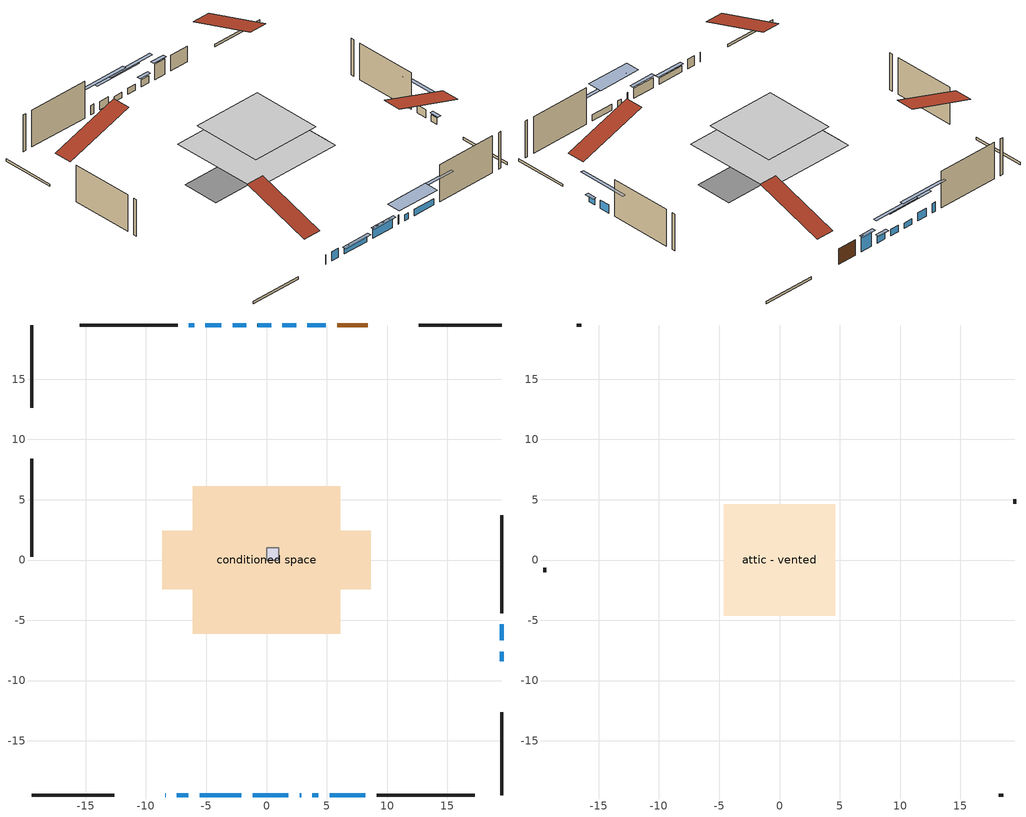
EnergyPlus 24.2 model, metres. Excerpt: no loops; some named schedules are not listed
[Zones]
conditioned space
 floor outside (Floor1 construction): -0.84,-0.84 -0.84,0.84 0.84,0.84 0.84,-0.84 z0
 floor outside (Floor2 construction): -1.76,-1.76 -1.76,1.76 1.76,1.76 1.76,-1.76 z0
 floor adiabatic (AdiabaticFloorConstruction): -6.13,-6.13 -6.13,6.13 6.13,6.13 6.13,-6.13 z2.44
 floor foundation (Slab1 construction): -8.63,-2.42 -8.63,2.42 8.63,2.42 8.63,-2.42 z0
 wall outside (RimJoist1 construction): 19.49,19.49 12.63,19.49 / -19.49,-19.49 -12.63,-19.49 / -19.49,19.49 -19.49,12.63 / 19.49,-19.49 19.49,-12.63 z0:0.3
 wall outside (AdiabaticWallConstruction 1): 8.41,19.49 5.85,19.49 z0:2.03
 wall outside (AdiabaticWallConstruction): -8.41,-19.49 -8.37,-19.49 / -7.44,-19.49 -6.47,-19.49 / 2.74,-19.49 2.87,-19.49 / -6,19.49 -6.45,19.49 z0:1.22; 4.92,19.49 3.4,19.49 z0:2.03; 2.47,19.49 1.32,19.49 z0:0.97; 19.49,-8.41 19.49,-7.59 / 0.4,19.49 -0.75,19.49 / 3.8,-19.49 4.31,-19.49 z0:0.82; -5.54,-19.49 -2.09,-19.49 / 5.24,-19.49 8.21,-19.49 z0:0.81; -1.16,-19.49 1.82,-19.49 z0:1.32; 19.49,-6.67 19.49,-5.33 z0:1.08; -1.67,19.49 -2.82,19.49 z0:0.69; -3.75,19.49 -5.07,19.49 z0:1.07
 wall outside (Wall1 construction): -7.38,19.49 -15.5,19.49 / 9.14,-19.49 17.26,-19.49 / -19.49,8.41 -19.49,0.29 / 19.49,-4.4 19.49,3.72 z0:4.88
 window (WindowConstruction 12): -8.41,-19.49 -8.37,-19.49 z0:1.22
 window (WindowConstruction 6): 4.92,19.49 3.4,19.49 z0:2.03
 window (WindowConstruction 7): 2.47,19.49 1.33,19.49 z0:0.97
 window (WindowConstruction 8): 19.49,-8.41 19.49,-7.6 z0:0.81
 window (WindowConstruction 9): -7.44,-19.49 -6.47,-19.49 z0:1.22
 window (WindowConstruction 10): -5.54,-19.49 -2.09,-19.49 z0:0.81
 window (WindowConstruction 11): -1.16,-19.49 1.81,-19.49 z0:1.32
 window (WindowConstruction 13): 2.74,-19.49 2.87,-19.49 z0:1.22
 window (WindowConstruction): 19.49,-6.67 19.49,-5.33 z0:1.08
 window (WindowConstruction 1): 0.4,19.49 -0.75,19.49 z0:0.81
 window (WindowConstruction 2): -1.67,19.49 -2.82,19.49 z0:0.69
 window (WindowConstruction 3): -3.75,19.49 -5.07,19.49 z0:1.07
 window (WindowConstruction 4): 3.8,-19.49 4.31,-19.49 z0:0.81
 window (WindowConstruction 5): 5.24,-19.49 8.21,-19.49 z0:0.81
 window (WindowConstruction 14): -6,19.49 -6.45,19.49 z0:1.22
 door (Door): 8.41,19.49 5.85,19.49 z0:2.03
 ceiling adiabatic (AdiabaticFloorConstruction): 6.13,-6.13 6.13,6.13 -6.13,6.13 -6.13,-6.13 z2.44
furnace airloop ret air zone
 floor adiabatic (AdiabaticConst): 0,0 0,1 1,1 1,0 z0
 wall adiabatic (AdiabaticConst): 0,1 0,0 1,0 1,1 0,1 z0:1
 ceiling adiabatic (AdiabaticConst): 1,0 1,1 0,1 0,0 z1
attic - vented
 floor to conditioned space (Floor3 construction Reversed): -4.61,-4.61 -4.61,4.61 4.61,4.61 4.61,-4.61 z4.88
 wall outside (Wall3 construction): -16.43,19.49 -16.8,19.49 / 18.19,-19.49 18.56,-19.49 / -19.49,-0.64 -19.49,-1.02 / 19.49,4.65 19.49,5.02 z0:4.88
 roof outside (Roof1 construction): 9.34,19.49,4.88 9.34,10.52,7.87 11.7,10.52,7.87 11.7,19.49,4.88; -9.34,-19.49,4.88 -9.34,-10.52,7.87 -11.7,-10.52,7.87 -11.7,-19.49,4.88; -19.49,9.34,4.88 -10.52,9.34,7.87 -10.52,11.7,7.87 -19.49,11.7,4.88; 19.49,-9.34,4.88 10.52,-9.34,7.87 10.52,-11.7,7.87 19.49,-11.7,4.88
shading: 3.2,19.49 5.12,19.49 5.12,19.9 3.2,19.9 z2.23; 1.12,19.49 2.67,19.49 2.67,19.9 1.12,19.9 z1.17; 19.49,-7.39 19.49,-8.61 19.9,-8.61 19.9,-7.39 z1.01; -1.89,-19.49 -5.74,-19.49 -5.74,-19.9 -1.89,-19.9 z1.01; 2.02,-19.49 -1.36,-19.49 -1.36,-19.9 2.02,-19.9 z1.52; 19.49,-2.69 19.49,-9.31 19.9,-9.31 19.9,-2.69 z3.72; -3.39,19.49 3.04,19.49 3.04,19.9 -3.39,19.9 z3.45; -5.46,19.49 0.96,19.49 0.96,19.9 -5.46,19.9 z3.33; -7.71,19.49 -1.11,19.49 -1.11,19.9 -7.71,19.9 z3.71; 6.95,-19.49 1.16,-19.49 1.16,-21.32 6.95,-21.32 z3.45; 10.85,-19.49 2.6,-19.49 2.6,-19.9 10.85,-19.9 z3.45
[Building]
Building 1: Terrain=Suburbs
[Site:Location]
Comox AP_BC: Latitude {deg}=49.72; Longitude {deg}=-124.9; Time Zone {hr}=-8; Elevation {m}=26; Keep Site Location Information=Yes
[Site:GroundTemperature:Shallow]
7.68431, 6.60511, 6.51868, 7.03082, 9.08677, 11.1331, 12.9072, 14.0311, 14.1265, 13.2125, 11.4836, 9.50004
[Site:WaterMainsTemperature]
Calculation Method=Schedule; Temperature Schedule=mains temperature schedule
[Material] Roughness=Rough; Thermal Absorptance=0.9
Name | Thickness {m} | Conductivity {W/m-K} | Density {kg/m3} | Specific Heat {J/kg-K} | Solar Absorptance | Visible Absorptance
asphalt or fiberglass shingles | 0.00635 | 0.162714 | 1121.4 | 1465.45 | 0.4 | 0.4
ceiling loosefill ins | 0.254 | 0.0480833 | 16.02 | 1046.75 | 0.7 | 0.7
ceiling stud and cavity | 0.1397 | 0.233343 | 65.682 | 1177.47 | 0.7 | 0.7
concrete 4.0 in. | 0.1016 | 1.803125 | 2242.8 | 837.4 | 0.7 | 0.7
door material | 0.04445 | 0.053851 | 512.64 | 1214.23 | 0.7 | 0.7
floor covering | 0.0127 | 9.015625 | 54.468 | 1339.84 | 0.6 | 0.6
floor covering 1 | 0.0127 | 0.0433444 | 54.468 | 1339.84 | 0.6 | 0.6
floor rigid ins; wall rigid ins | 0.512978 | 0.029427 | 32.04 | 1214.23 | 0.7 | 0.7
floor stud and cavity | 0.0889 | 0.448778 | 50.32683 | 1063.81 | 0.7 | 0.7
floor stud and cavity 1 | 0.1397 | 1.58053 | 92.3553 | 1139.71 | 0.7 | 0.7
floor stud and cavity 2 | 0.1397 | 1.75129 | 37.0049 | 1207.88 | 0.7 | 0.7
furniture material conditioned space 1 | 0.1524 | 0.115458 | 640.8 | 1214.23 | 0.6 | 0.6
gypsum board | 0.0127 | 0.160291 | 801 | 837.4 | 0.6 | 0.6
osb sheathing 0.5 in. | 0.0127 | 0.115458 | 512.64 | 1214.23 | 0.7 | 0.7
osb sheathing 0.75 in. | 0.01905 | 0.115458 | 512.64 | 1214.23 | 0.7 | 0.7
osb sheathing 2.0 in. | 0.0508 | 0.115458 | 512.64 | 1214.23 | 0.7 | 0.7
rim joist stud and cavity | 0.0508 | 0.0451784 | 125.044 | 1163.47 | 0.6 | 0.6
wall stud and cavity | 0.1397 | 0.124161 | 139.0536 | 1170.24 | 0.7 | 0.7
wall stud and cavity 1 | 0.0889 | 6.9971 | 50.32683 | 1063.81 | 0.6 | 0.6
wall stud and cavity 2 | 0.0889 | 0.380278 | 52.3479 | 1209.89 | 0.7 | 0.7
wall stud and cavity 3 | 0.0889 | 0.391764 | 83.0341 | 1211.67 | 0.7 | 0.7
wood siding | 0.0254 | 0.102417 | 544.68 | 1172.36 | 0.4 | 0.4
wood siding 1 | 0.00254 | 0.102417 | 544.68 | 1172.36 | 0.4 | 0.4
wood siding 2; wood siding 3; wood siding 4 | 0.0254 | 0.102417 | 544.68 | 1172.36 | 0.7 | 0.7
[Material:NoMass]
Adiabatic: Roughness=Rough; Thermal Resistance {m2-K/W}=176.1; Thermal Absorptance=0.9; Solar Absorptance=0.7; Visible Absorptance=0.7
[WindowMaterial:SimpleGlazingSystem]
Name | U-Factor {W/m2-K} | Solar Heat Gain Coefficient
WindowMaterial | 2.9219 | 0.66
WindowMaterial 1 | 3.00764 | 0.52
WindowMaterial 10 | 2.93212 | 0.66
WindowMaterial 11 | 2.887263 | 0.7
WindowMaterial 12 | 2.90032 | 0.15
WindowMaterial 13 | 3.10132 | 0.39
WindowMaterial 14 | 2.98152 | 0.6
WindowMaterial 2 | 2.95937 | 0.63
WindowMaterial 3 | 2.92303 | 0.66
WindowMaterial 4 | 3.00026 | 0.58
WindowMaterial 5 | 2.92076 | 0.67
WindowMaterial 6 | 2.98606 | 0.58
WindowMaterial 7 | 3.00026 | 0.54
WindowMaterial 8 | 2.98038 | 0.53
WindowMaterial 9 | 2.989467 | 0.55
[Construction]
AdiabaticConst: Adiabatic
AdiabaticFloorConstruction: floor stud and cavity 2, floor rigid ins, osb sheathing 0.75 in., floor covering 1
AdiabaticWallConstruction: wood siding 3, wall rigid ins, wall stud and cavity 2, gypsum board
AdiabaticWallConstruction 1: wood siding 4, wall rigid ins, wall stud and cavity 2, gypsum board
Door: door material
Floor1 construction: floor stud and cavity, floor covering
Floor2 construction: floor stud and cavity 1, osb sheathing 0.75 in., floor covering 1
Floor3 construction Reversed: gypsum board, ceiling stud and cavity, ceiling loosefill ins
furniture construction conditioned space 1: furniture material conditioned space 1
PartitionWallConstruction: gypsum board, wall stud and cavity 3, gypsum board
RimJoist1 construction: wood siding 2, osb sheathing 2.0 in., rim joist stud and cavity
Roof1 construction: asphalt or fiberglass shingles
Slab1 construction: concrete 4.0 in.
Wall1 construction: wood siding, osb sheathing 0.5 in., wall stud and cavity, gypsum board
Wall3 construction: wood siding 1, wall stud and cavity 1
WindowConstruction: WindowMaterial
WindowConstruction 1: WindowMaterial 1
WindowConstruction 10: WindowMaterial 10
WindowConstruction 11: WindowMaterial 11
WindowConstruction 12: WindowMaterial 12
WindowConstruction 13: WindowMaterial 13
WindowConstruction 14: WindowMaterial 14
WindowConstruction 2: WindowMaterial 2
WindowConstruction 3: WindowMaterial 3
WindowConstruction 4: WindowMaterial 4
WindowConstruction 5: WindowMaterial 5
WindowConstruction 6: WindowMaterial 6
WindowConstruction 7: WindowMaterial 7
WindowConstruction 8: WindowMaterial 8
WindowConstruction 9: WindowMaterial 9
[Zone] Multiplier=1
Name | Volume {m3} | Part of Total Floor Area
attic - vented | 41.237 | Yes
conditioned space | 412.3 | Yes
furnace airloop ret air zone | 1 | No
[Space]
Name | Zone | Volume {m3} | Space Type
attic - vented 1 | attic - vented | 41.237
conditioned space 1 | conditioned space | 412.3
furnace airloop ret air space | furnace airloop ret air zone |  | Plenum Space Type
[OtherEquipment] Design Level Calculation Method=EquipmentLevel
Name | Fuel Type | Zone or ZoneList or Space or SpaceList | Schedule | Design Level {W} | Fraction Latent | Fraction Radiant | Fraction Lost
furnace airloop_0 RetCondToDZ; furnace airloop_0 SupCondToDZ; furnace airloop_0 SupSensLkToDZ | None | attic - vented 1 | Always On Discrete | 0 | 0 | 0 | 0
furnace airloop_0 SupLatLkToDZ | None | attic - vented 1 | Always On Discrete | 0 | 1 | 0 | 0
clothes dryer 1 | Electricity | conditioned space 1 | clothes dryer schedule | 0 | 0.015 | 0.081 | 0.85
cooking range 1 | Electricity | conditioned space 1 | cooking range schedule | 0 | 0.08 | 0.432 | 0.2
furnace airloop_0 SupCondToLv; furnace airloop_0 SupSensLkToCond; mech vent house fan sensible load | None | conditioned space 1 | Always On Discrete | 0 | 0 | 0 | 0
furnace airloop_0 SupLatLkToCond; mech vent house fan latent load | None | conditioned space 1 | Always On Discrete | 0 | 1 | 0 | 0
general water use latent | None | conditioned space 1 | general water use schedule | 62.594 | 1 | 0 | 0
general water use sensible | None | conditioned space 1 | general water use schedule | -61.6891 | 0 | 0.6 | 0
water heater energy adjustment1 | Electricity | conditioned space 1 | Always On Discrete | 0.01 | 0 | 0 | 1
furnace airloop_0 RetCondToRP; furnace airloop_0 RetSensLkToRP | None | furnace airloop ret air space | Always On Discrete | 0 | 0 | 0 | 0
furnace airloop_0 RetLatLkToRP | None | furnace airloop ret air space | Always On Discrete | 0 | 1 | 0 | 0
[ZoneInfiltration:DesignFlowRate] Schedule=Always On Discrete; Design Flow Rate Calculation Method=Flow/Zone; Design Flow Rate {m3/s}=0
Name | Zone or ZoneList or Space or SpaceList
attic_vented 1 duct leakage imbalance infil flow | attic - vented 1
infil flow; natural vent flow; whole house fan flow | conditioned space 1
[ZoneInfiltration:EffectiveLeakageArea]
infil attic - vented 1: Zone or Space=attic - vented 1; Schedule=Always On Discrete; Effective Air Leakage Area {cm2}=3639; Stack Coefficient=0.000547162; Wind Coefficient=1.58044e-05
[ZoneMixing] Schedule=Always On Continuous; Design Flow Rate Calculation Method=Flow/Zone; Design Flow Rate {m3/s}=0
Name | Zone or Space | Source Zone or Space
furnace airloop_0 ZoneMixCondToDZ mix; whole house fan mix | attic - vented | conditioned space
furnace airloop_0 ZoneMixDZToCond mix | conditioned space | attic - vented
[SurfaceProperty:ExposedFoundationPerimeter]
Slab1: Exposed Perimeter Calculation Method=TotalExposedPerimeter; Total Exposed Perimeter {m}=44.197
[InternalMass] Zone or ZoneList=conditioned space; Space or SpaceList=conditioned space 1
Name | Construction | Surface Area {m2}
furniture mass conditioned space 1 | furniture construction conditioned space 1 | 99.6601
partition wall mass | PartitionWallConstruction | 249.15
[Lights]
interior lighting: Zone or ZoneList or Space or SpaceList=conditioned space 1; Schedule=interior lighting schedule; Design Level Calculation Method=LightingLevel; Lighting Level {W}=343.2; Return Air Fraction=0; Fraction Radiant=0.6; Fraction Visible=0.2; Fraction Replaceable=1
[People]
occupants: Zone or ZoneList or Space or SpaceList=conditioned space 1; Number of People Schedule=occupants schedule; Number of People Calculation Method=People; Number of People=3; Fraction Radiant=0.314171; Sensible Heat Fraction=0.56303; Activity Level Schedule=occupants activity schedule; Carbon Dioxide Generation Rate {m3/s-W}=0; Enable ASHRAE 55 Comfort Warnings=No; Mean Radiant Temperature Calculation Type=EnclosureAveraged
[ElectricEquipment] Zone or ZoneList or Space or SpaceList=conditioned space 1; Design Level Calculation Method=EquipmentLevel
Name | Schedule | Design Level {W} | Fraction Latent | Fraction Radiant | Fraction Lost
clothes dryer | clothes dryer schedule | 140.772 | 0.015 | 0.081 | 0.85
clothes washer | clothes washer schedule | 32.1985 | 0.03 | 0.162 | 0.7
cooking range | cooking range schedule | 215.147 | 0.08 | 0.432 | 0.2
dishwasher | dishwasher schedule | 66.8632 | 0.3 | 0.18 | 0.4
fridge | fridge schedule | 72.9452 | 0 | 0.6 | 0
mech vent bath fan 0 | mech vent bath fan 0 schedule | 50.2 | 0 | 0 | 1
mech vent bath fan 1 | mech vent bath fan 1 schedule | 50.2 | 0 | 0 | 1
mech vent house fan | mech vent house fan schedule | 0 | 0 | 0 | 1
mech vent house fan cfis | mech vent house fan cfis schedule | 0 | 0 | 0 | 0
misc plug loads | misc plug loads schedule | 494.7 | 0.045 | 0.513 | 0.1
whole house fan | Always On Discrete | 0 | 0 | 0 | 1
[SpaceList]
Plenum Space Type: furnace airloop ret air space
[AirLoopHVAC:ReturnPlenum]
Air Loop HVAC Return Plenum 1: Zone=furnace airloop ret air zone
[Foundation:Kiva]
Foundation Kiva 1: Initial Indoor Air Temperature {C}=18; Wall Height Above Grade {m}=0.1016; Wall Depth Below Slab {m}=0.2032
[Foundation:Kiva:Settings]
Soil Conductivity {W/m-K}=0.849921; Soil Density {kg/m3}=1842.3; Soil Specific Heat {J/kg-K}=418.7; Ground Solar Absorptivity=0.9; Ground Thermal Absorptivity=0.9; Ground Surface Roughness {m}=0.03; Far-Field Width {m}=40; Deep-Ground Boundary Condition=ZeroFlux; Deep-Ground Depth {m}=40; Minimum Cell Dimension {m}=0.2; Maximum Cell Growth Coefficient=3; Simulation Timestep=Timestep
[Exterior:Lights]
exterior lighting: Schedule=exterior lighting schedule; Design Level {W}=75.6
[EnergyManagementSystem:Sensor] Output:Variable or Output:Meter Index Key=attic - vented
Name | Output:Variable or Output:Meter
furnace_airloop_0_DZ_T_s | Zone Air Temperature
furnace_airloop_0_DZ_W_s | Zone Mean Air Humidity Ratio
[Schedule:Constant]
Name | Hourly Value
Always On Discrete; Always On Continuous; mech vent house fan schedule; mech vent house fan cfis schedule | 1
occupants activity schedule | 117.228
fridge schedule | 0
[Schedule:Week:Daily]
interior lighting schedule Week Rule - Jan1-Jan27: interior lighting schedule day, interior lighting schedule day, interior lighting schedule day, interior lighting schedule day, interior lighting schedule day, interior lighting schedule day, interior lighting schedule day, interior lighting schedule default day, interior lighting schedule default day, interior lighting schedule default day, interior lighting schedule default day, interior lighting schedule default day
interior lighting schedule Week Rule - Jan28-Feb3: interior lighting schedule day, interior lighting schedule day, interior lighting schedule day, interior lighting schedule day, interior lighting schedule day 1, interior lighting schedule day 1, interior lighting schedule day 1, interior lighting schedule default day, interior lighting schedule default day, interior lighting schedule default day, interior lighting schedule default day, interior lighting schedule default day
interior lighting schedule Week Rule - Feb4-Feb24: interior lighting schedule day 1, interior lighting schedule day 1, interior lighting schedule day 1, interior lighting schedule day 1, interior lighting schedule day 1, interior lighting schedule day 1, interior lighting schedule day 1, interior lighting schedule default day, interior lighting schedule default day, interior lighting schedule default day, interior lighting schedule default day, interior lighting schedule default day
interior lighting schedule Week Rule - Feb25-Mar3: interior lighting schedule day 1, interior lighting schedule day 1, interior lighting schedule day 1, interior lighting schedule day 1, interior lighting schedule day 2, interior lighting schedule day 2, interior lighting schedule day 2, interior lighting schedule default day, interior lighting schedule default day, interior lighting schedule default day, interior lighting schedule default day, interior lighting schedule default day
interior lighting schedule Week Rule - Mar4-Mar31: interior lighting schedule day 2, interior lighting schedule day 2, interior lighting schedule day 2, interior lighting schedule day 2, interior lighting schedule day 2, interior lighting schedule day 2, interior lighting schedule day 2, interior lighting schedule default day, interior lighting schedule default day, interior lighting schedule default day, interior lighting schedule default day, interior lighting schedule default day
interior lighting schedule Week Rule - Apr1-Apr28: interior lighting schedule day 3, interior lighting schedule day 3, interior lighting schedule day 3, interior lighting schedule day 3, interior lighting schedule day 3, interior lighting schedule day 3, interior lighting schedule day 3, interior lighting schedule default day, interior lighting schedule default day, interior lighting schedule default day, interior lighting schedule default day, interior lighting schedule default day
interior lighting schedule Week Rule - Apr29-May5: interior lighting schedule day 3, interior lighting schedule day 3, interior lighting schedule day 4, interior lighting schedule day 4, interior lighting schedule day 4, interior lighting schedule day 4, interior lighting schedule day 4, interior lighting schedule default day, interior lighting schedule default day, interior lighting schedule default day, interior lighting schedule default day, interior lighting schedule default day
interior lighting schedule Week Rule - May6-May26: interior lighting schedule day 4, interior lighting schedule day 4, interior lighting schedule day 4, interior lighting schedule day 4, interior lighting schedule day 4, interior lighting schedule day 4, interior lighting schedule day 4, interior lighting schedule default day, interior lighting schedule default day, interior lighting schedule default day, interior lighting schedule default day, interior lighting schedule default day
interior lighting schedule Week Rule - May27-Jun2: interior lighting schedule day 4, interior lighting schedule day 4, interior lighting schedule day 4, interior lighting schedule day 4, interior lighting schedule day 4, interior lighting schedule day 5, interior lighting schedule day 5, interior lighting schedule default day, interior lighting schedule default day, interior lighting schedule default day, interior lighting schedule default day, interior lighting schedule default day
interior lighting schedule Week Rule - Jun3-Jun30: interior lighting schedule day 5, interior lighting schedule day 5, interior lighting schedule day 5, interior lighting schedule day 5, interior lighting schedule day 5, interior lighting schedule day 5, interior lighting schedule day 5, interior lighting schedule default day, interior lighting schedule default day, interior lighting schedule default day, interior lighting schedule default day, interior lighting schedule default day
interior lighting schedule Week Rule - Jul1-Jul28: interior lighting schedule day 6, interior lighting schedule day 6, interior lighting schedule day 6, interior lighting schedule day 6, interior lighting schedule day 6, interior lighting schedule day 6, interior lighting schedule day 6, interior lighting schedule default day, interior lighting schedule default day, interior lighting schedule default day, interior lighting schedule default day, interior lighting schedule default day
interior lighting schedule Week Rule - Jul29-Aug4: interior lighting schedule day 6, interior lighting schedule day 6, interior lighting schedule day 6, interior lighting schedule day 7, interior lighting schedule day 7, interior lighting schedule day 7, interior lighting schedule day 7, interior lighting schedule default day, interior lighting schedule default day, interior lighting schedule default day, interior lighting schedule default day, interior lighting schedule default day
interior lighting schedule Week Rule - Aug5-Aug25: interior lighting schedule day 7, interior lighting schedule day 7, interior lighting schedule day 7, interior lighting schedule day 7, interior lighting schedule day 7, interior lighting schedule day 7, interior lighting schedule day 7, interior lighting schedule default day, interior lighting schedule default day, interior lighting schedule default day, interior lighting schedule default day, interior lighting schedule default day
interior lighting schedule Week Rule - Aug26-Sep1: interior lighting schedule day 7, interior lighting schedule day 7, interior lighting schedule day 7, interior lighting schedule day 7, interior lighting schedule day 7, interior lighting schedule day 7, interior lighting schedule day 8, interior lighting schedule default day, interior lighting schedule default day, interior lighting schedule default day, interior lighting schedule default day, interior lighting schedule default day
interior lighting schedule Week Rule - Sep2-Sep29: interior lighting schedule day 8, interior lighting schedule day 8, interior lighting schedule day 8, interior lighting schedule day 8, interior lighting schedule day 8, interior lighting schedule day 8, interior lighting schedule day 8, interior lighting schedule default day, interior lighting schedule default day, interior lighting schedule default day, interior lighting schedule default day, interior lighting schedule default day
interior lighting schedule Week Rule - Sep30-Oct6: interior lighting schedule day 8, interior lighting schedule day 9, interior lighting schedule day 9, interior lighting schedule day 9, interior lighting schedule day 9, interior lighting schedule day 9, interior lighting schedule day 9, interior lighting schedule default day, interior lighting schedule default day, interior lighting schedule default day, interior lighting schedule default day, interior lighting schedule default day
interior lighting schedule Week Rule - Oct7-Oct27: interior lighting schedule day 9, interior lighting schedule day 9, interior lighting schedule day 9, interior lighting schedule day 9, interior lighting schedule day 9, interior lighting schedule day 9, interior lighting schedule day 9, interior lighting schedule default day, interior lighting schedule default day, interior lighting schedule default day, interior lighting schedule default day, interior lighting schedule default day
interior lighting schedule Week Rule - Oct28-Nov3: interior lighting schedule day 9, interior lighting schedule day 9, interior lighting schedule day 9, interior lighting schedule day 9, interior lighting schedule day 10, interior lighting schedule day 10, interior lighting schedule day 10, interior lighting schedule default day, interior lighting schedule default day, interior lighting schedule default day, interior lighting schedule default day, interior lighting schedule default day
interior lighting schedule Week Rule - Nov4-Nov24: interior lighting schedule day 10, interior lighting schedule day 10, interior lighting schedule day 10, interior lighting schedule day 10, interior lighting schedule day 10, interior lighting schedule day 10, interior lighting schedule day 10, interior lighting schedule default day, interior lighting schedule default day, interior lighting schedule default day, interior lighting schedule default day, interior lighting schedule default day
interior lighting schedule Week Rule - Nov25-Dec1: interior lighting schedule day 10, interior lighting schedule day 10, interior lighting schedule day 10, interior lighting schedule day 10, interior lighting schedule day 10, interior lighting schedule day 10, interior lighting schedule day 11, interior lighting schedule default day, interior lighting schedule default day, interior lighting schedule default day, interior lighting schedule default day, interior lighting schedule default day
interior lighting schedule Week Rule - Dec2-Dec31: interior lighting schedule day 11, interior lighting schedule day 11, interior lighting schedule day 11, interior lighting schedule day 11, interior lighting schedule day 11, interior lighting schedule day 11, interior lighting schedule day 11, interior lighting schedule default day, interior lighting schedule default day, interior lighting schedule default day, interior lighting schedule default day, interior lighting schedule default day
occupants schedule Week Rule - Jan1-Dec31: occupants schedule day, occupants schedule day, occupants schedule day, occupants schedule day, occupants schedule day, occupants schedule day, occupants schedule day, occupants schedule default day, occupants schedule default day, occupants schedule default day, occupants schedule default day, occupants schedule default day
clothes dryer schedule Week Rule - Jan1-Dec31: clothes dryer schedule day, clothes dryer schedule day, clothes dryer schedule day, clothes dryer schedule day, clothes dryer schedule day, clothes dryer schedule day, clothes dryer schedule day, clothes dryer schedule default day, clothes dryer schedule default day, clothes dryer schedule default day, clothes dryer schedule default day, clothes dryer schedule default day
clothes washer schedule Week Rule - Jan1-Dec31: clothes washer schedule day, clothes washer schedule day, clothes washer schedule day, clothes washer schedule day, clothes washer schedule day, clothes washer schedule day, clothes washer schedule day, clothes washer schedule default day, clothes washer schedule default day, clothes washer schedule default day, clothes washer schedule default day, clothes washer schedule default day
cooking range schedule Week Rule - Jan1-Dec31: cooking range schedule day, cooking range schedule day, cooking range schedule day, cooking range schedule day, cooking range schedule day, cooking range schedule day, cooking range schedule day, cooking range schedule default day, cooking range schedule default day, cooking range schedule default day, cooking range schedule default day, cooking range schedule default day
dishwasher schedule Week Rule - Jan1-Dec31: dishwasher schedule day, dishwasher schedule day, dishwasher schedule day, dishwasher schedule day, dishwasher schedule day, dishwasher schedule day, dishwasher schedule day, dishwasher schedule default day, dishwasher schedule default day, dishwasher schedule default day, dishwasher schedule default day, dishwasher schedule default day
mech vent bath fan 0 schedule Week Rule - Jan1-Dec31: mech vent bath fan 0 schedule day, mech vent bath fan 0 schedule day, mech vent bath fan 0 schedule day, mech vent bath fan 0 schedule day, mech vent bath fan 0 schedule day, mech vent bath fan 0 schedule day, mech vent bath fan 0 schedule day, mech vent bath fan 0 schedule default day, mech vent bath fan 0 schedule default day, mech vent bath fan 0 schedule default day, mech vent bath fan 0 schedule default day, mech vent bath fan 0 schedule default day
mech vent bath fan 1 schedule Week Rule - Jan1-Dec31: mech vent bath fan 1 schedule day, mech vent bath fan 1 schedule day, mech vent bath fan 1 schedule day, mech vent bath fan 1 schedule day, mech vent bath fan 1 schedule day, mech vent bath fan 1 schedule day, mech vent bath fan 1 schedule day, mech vent bath fan 1 schedule default day, mech vent bath fan 1 schedule default day, mech vent bath fan 1 schedule default day, mech vent bath fan 1 schedule default day, mech vent bath fan 1 schedule default day
misc plug loads schedule Week Rule - Jan1-Dec31: misc plug loads schedule day, misc plug loads schedule day, misc plug loads schedule day, misc plug loads schedule day, misc plug loads schedule day, misc plug loads schedule day, misc plug loads schedule day, misc plug loads schedule default day, misc plug loads schedule default day, misc plug loads schedule default day, misc plug loads schedule default day, misc plug loads schedule default day
general water use schedule Week Rule - Jan1-Dec31: general water use schedule day, general water use schedule day, general water use schedule day, general water use schedule day, general water use schedule day, general water use schedule day, general water use schedule day, general water use schedule default day, general water use schedule default day, general water use schedule default day, general water use schedule default day, general water use schedule default day
exterior lighting schedule Week Rule - Jan1-Jan27: exterior lighting schedule day, exterior lighting schedule day, exterior lighting schedule day, exterior lighting schedule day, exterior lighting schedule day, exterior lighting schedule day, exterior lighting schedule day, exterior lighting schedule default day, exterior lighting schedule default day, exterior lighting schedule default day, exterior lighting schedule default day, exterior lighting schedule default day
exterior lighting schedule Week Rule - Jan28-Feb3: exterior lighting schedule day, exterior lighting schedule day, exterior lighting schedule day, exterior lighting schedule day, exterior lighting schedule day 1, exterior lighting schedule day 1, exterior lighting schedule day 1, exterior lighting schedule default day, exterior lighting schedule default day, exterior lighting schedule default day, exterior lighting schedule default day, exterior lighting schedule default day
exterior lighting schedule Week Rule - Feb4-Feb24: exterior lighting schedule day 1, exterior lighting schedule day 1, exterior lighting schedule day 1, exterior lighting schedule day 1, exterior lighting schedule day 1, exterior lighting schedule day 1, exterior lighting schedule day 1, exterior lighting schedule default day, exterior lighting schedule default day, exterior lighting schedule default day, exterior lighting schedule default day, exterior lighting schedule default day
exterior lighting schedule Week Rule - Feb25-Mar3: exterior lighting schedule day 1, exterior lighting schedule day 1, exterior lighting schedule day 1, exterior lighting schedule day 1, exterior lighting schedule day 2, exterior lighting schedule day 2, exterior lighting schedule day 2, exterior lighting schedule default day, exterior lighting schedule default day, exterior lighting schedule default day, exterior lighting schedule default day, exterior lighting schedule default day
exterior lighting schedule Week Rule - Mar4-Mar31: exterior lighting schedule day 2, exterior lighting schedule day 2, exterior lighting schedule day 2, exterior lighting schedule day 2, exterior lighting schedule day 2, exterior lighting schedule day 2, exterior lighting schedule day 2, exterior lighting schedule default day, exterior lighting schedule default day, exterior lighting schedule default day, exterior lighting schedule default day, exterior lighting schedule default day
exterior lighting schedule Week Rule - Apr1-Apr28: exterior lighting schedule day 3, exterior lighting schedule day 3, exterior lighting schedule day 3, exterior lighting schedule day 3, exterior lighting schedule day 3, exterior lighting schedule day 3, exterior lighting schedule day 3, exterior lighting schedule default day, exterior lighting schedule default day, exterior lighting schedule default day, exterior lighting schedule default day, exterior lighting schedule default day
exterior lighting schedule Week Rule - Apr29-May5: exterior lighting schedule day 3, exterior lighting schedule day 3, exterior lighting schedule day 4, exterior lighting schedule day 4, exterior lighting schedule day 4, exterior lighting schedule day 4, exterior lighting schedule day 4, exterior lighting schedule default day, exterior lighting schedule default day, exterior lighting schedule default day, exterior lighting schedule default day, exterior lighting schedule default day
exterior lighting schedule Week Rule - May6-May26: exterior lighting schedule day 4, exterior lighting schedule day 4, exterior lighting schedule day 4, exterior lighting schedule day 4, exterior lighting schedule day 4, exterior lighting schedule day 4, exterior lighting schedule day 4, exterior lighting schedule default day, exterior lighting schedule default day, exterior lighting schedule default day, exterior lighting schedule default day, exterior lighting schedule default day
exterior lighting schedule Week Rule - May27-Jun2: exterior lighting schedule day 4, exterior lighting schedule day 4, exterior lighting schedule day 4, exterior lighting schedule day 4, exterior lighting schedule day 4, exterior lighting schedule day 5, exterior lighting schedule day 5, exterior lighting schedule default day, exterior lighting schedule default day, exterior lighting schedule default day, exterior lighting schedule default day, exterior lighting schedule default day
exterior lighting schedule Week Rule - Jun3-Jun30: exterior lighting schedule day 5, exterior lighting schedule day 5, exterior lighting schedule day 5, exterior lighting schedule day 5, exterior lighting schedule day 5, exterior lighting schedule day 5, exterior lighting schedule day 5, exterior lighting schedule default day, exterior lighting schedule default day, exterior lighting schedule default day, exterior lighting schedule default day, exterior lighting schedule default day
[Schedule:Year]
interior lighting schedule: interior lighting schedule Week Rule - Jan1-Jan27, 1, 1, 1, 27, interior lighting schedule Week Rule - Jan28-Feb3, 1, 28, 2, 3, interior lighting schedule Week Rule - Feb4-Feb24, 2, 4, 2, 24, interior lighting schedule Week Rule - Feb25-Mar3, 2, 25, 3, 3, interior lighting schedule Week Rule - Mar4-Mar31, 3, 4, 3, 31, interior lighting schedule Week Rule - Apr1-Apr28, 4, 1, 4, 28, interior lighting schedule Week Rule - Apr29-May5, 4, 29, 5, 5, interior lighting schedule Week Rule - May6-May26, 5, 6, 5, 26, interior lighting schedule Week Rule - May27-Jun2, 5, 27, 6, 2, interior lighting schedule Week Rule - Jun3-Jun30, 6, 3, 6, 30, interior lighting schedule Week Rule - Jul1-Jul28, 7, 1, 7, 28, interior lighting schedule Week Rule - Jul29-Aug4, 7, 29, 8, 4, interior lighting schedule Week Rule - Aug5-Aug25, 8, 5, 8, 25, interior lighting schedule Week Rule - Aug26-Sep1, 8, 26, 9, 1, interior lighting schedule Week Rule - Sep2-Sep29, 9, 2, 9, 29, interior lighting schedule Week Rule - Sep30-Oct6, 9, 30, 10, 6, interior lighting schedule Week Rule - Oct7-Oct27, 10, 7, 10, 27, interior lighting schedule Week Rule - Oct28-Nov3, 10, 28, 11, 3, interior lighting schedule Week Rule - Nov4-Nov24, 11, 4, 11, 24, interior lighting schedule Week Rule - Nov25-Dec1, 11, 25, 12, 1, interior lighting schedule Week Rule - Dec2-Dec31, 12, 2, 12, 31
occupants schedule: occupants schedule Week Rule - Jan1-Dec31, 1, 1, 12, 31
clothes dryer schedule: clothes dryer schedule Week Rule - Jan1-Dec31, 1, 1, 12, 31
clothes washer schedule: clothes washer schedule Week Rule - Jan1-Dec31, 1, 1, 12, 31
cooking range schedule: cooking range schedule Week Rule - Jan1-Dec31, 1, 1, 12, 31
dishwasher schedule: dishwasher schedule Week Rule - Jan1-Dec31, 1, 1, 12, 31
mech vent bath fan 0 schedule: mech vent bath fan 0 schedule Week Rule - Jan1-Dec31, 1, 1, 12, 31
mech vent bath fan 1 schedule: mech vent bath fan 1 schedule Week Rule - Jan1-Dec31, 1, 1, 12, 31
misc plug loads schedule: misc plug loads schedule Week Rule - Jan1-Dec31, 1, 1, 12, 31
general water use schedule: general water use schedule Week Rule - Jan1-Dec31, 1, 1, 12, 31
exterior lighting schedule: exterior lighting schedule Week Rule - Jan1-Jan27, 1, 1, 1, 27, exterior lighting schedule Week Rule - Jan28-Feb3, 1, 28, 2, 3, exterior lighting schedule Week Rule - Feb4-Feb24, 2, 4, 2, 24, exterior lighting schedule Week Rule - Feb25-Mar3, 2, 25, 3, 3, exterior lighting schedule Week Rule - Mar4-Mar31, 3, 4, 3, 31, exterior lighting schedule Week Rule - Apr1-Apr28, 4, 1, 4, 28, exterior lighting schedule Week Rule - Apr29-May5, 4, 29, 5, 5, exterior lighting schedule Week Rule - May6-May26, 5, 6, 5, 26, exterior lighting schedule Week Rule - May27-Jun2, 5, 27, 6, 2, exterior lighting schedule Week Rule - Jun3-Jun30, 6, 3, 6, 30, exterior lighting schedule Week Rule - Jul1-Jul28, 7, 1, 7, 28, exterior lighting schedule Week Rule - Jul29-Aug4, 7, 29, 8, 4, exterior lighting schedule Week Rule - Aug5-Aug25, 8, 5, 8, 25, exterior lighting schedule Week Rule - Aug26-Sep1, 8, 26, 9, 1, exterior lighting schedule Week Rule - Sep2-Sep29, 9, 2, 9, 29, exterior lighting schedule Week Rule - Sep30-Oct6, 9, 30, 10, 6, exterior lighting schedule Week Rule - Oct7-Oct27, 10, 7, 10, 27, exterior lighting schedule Week Rule - Oct28-Nov3, 10, 28, 11, 3, exterior lighting schedule Week Rule - Nov4-Nov24, 11, 4, 11, 24, exterior lighting schedule Week Rule - Nov25-Dec1, 11, 25, 12, 1, exterior lighting schedule Week Rule - Dec2-Dec31, 12, 2, 12, 31
[Schedule:Compact]
mains temperature schedule: Through: 01/01, For: AllDays, Until: 24:00, 11.0622, Through: 01/02, For: AllDays, Until: 24:00, 11.025, Through: 01/03, For: AllDays, Until: 24:00, 10.9883, Through: 01/04, For: AllDays, Until: 24:00, 10.9522, Through: 01/05, For: AllDays, Until: 24:00, 10.9172, Through: 01/06, For: AllDays, Until: 24:00, 10.8828, Through: 01/07, For: AllDays, Until: 24:00, 10.8494, Through: 01/08, For: AllDays, Until: 24:00, 10.8167, Through: 01/09, For: AllDays, Until: 24:00, 10.7844, Through: 01/10, For: AllDays, Until: 24:00, 10.7533, Through: 01/11, For: AllDays, Until: 24:00, 10.7228, Through: 01/12, For: AllDays, Until: 24:00, 10.6933, Through: 01/13, For: AllDays, Until: 24:00, 10.6644, Through: 01/14, For: AllDays, Until: 24:00, 10.6367, Through: 01/15, For: AllDays, Until: 24:00, 10.6094, Through: 01/16, For: AllDays, Until: 24:00, 10.5833, Through: 01/17, For: AllDays, Until: 24:00, 10.5578, Through: 01/18, For: AllDays, Until: 24:00, 10.5333, Through: 01/19, For: AllDays, Until: 24:00, 10.51, Through: 01/20, For: AllDays, Until: 24:00, 10.4872, Through: 01/21, For: AllDays, Until: 24:00, 10.465, Through: 01/22, For: AllDays, Until: 24:00, 10.4439, Through: 01/23, For: AllDays, Until: 24:00, 10.4239, Through: 01/24, For: AllDays, Until: 24:00, 10.405, Through: 01/25, For: AllDays, Until: 24:00, 10.3867, Through: 01/26, For: AllDays, Until: 24:00, 10.3694, Through: 01/27, For: AllDays, Until: 24:00, 10.3528, Through: 01/28, For: AllDays, Until: 24:00, 10.3372, Through: 01/29, For: AllDays, Until: 24:00, 10.3228, Through: 01/30, For: AllDays, Until: 24:00, 10.3094, Through: 01/31, For: AllDays, Until: 24:00, 10.2967, Through: 02/01, For: AllDays, Until: 24:00, 10.285, Through: 02/02, For: AllDays, Until: 24:00, 10.2739, Through: 02/03, For: AllDays, Until: 24:00, 10.2644, Through: 02/04, For: AllDays, Until: 24:00, 10.2556, Through: 02/05, For: AllDays, Until: 24:00, 10.2472, Through: 02/06, For: AllDays, Until: 24:00, 10.2406, Through: 02/07, For: AllDays, Until: 24:00, 10.2344, Through: 02/08, For: AllDays, Until: 24:00, 10.2294, Through: 02/09, For: AllDays, Until: 24:00, 10.225, Through: 02/10, For: AllDays, Until: 24:00, 10.2222, Through: 02/11, For: AllDays, Until: 24:00, 10.22, Through: 02/12, For: AllDays, Until: 24:00, 10.2189, Through: 02/13, For: AllDays, Until: 24:00, 10.2183, Through: 02/14, For: AllDays, Until: 24:00, 10.2194, Through: 02/15, For: AllDays, Until: 24:00, 10.2211, Through: 02/16, For: AllDays, Until: 24:00, 10.2239, Through: 02/17, For: AllDays, Until: 24:00, 10.2272, Through: 02/18, For: AllDays, Until: 24:00, 10.2322, Through: 02/19, For: AllDays, Until: 24:00, 10.2378, Through: 02/20, For: AllDays, Until: 24:00, 10.2439, Through: 02/21, For: AllDays, Until: 24:00, 10.2517, Through: 02/22, For: AllDays, Until: 24:00, 10.26, Through: 02/23, For: AllDays, Until: 24:00, 10.2694, Through: 02/24, For: AllDays, Until: 24:00, 10.28, Through: 02/25, For: AllDays, Until: 24:00, 10.2911, Through: 02/26, For: AllDays, Until: 24:00, 10.3033, Through: 02/27, For: AllDays, Until: 24:00, 10.3167, Through: 02/28, For: AllDays, Until: 24:00, 10.3306, Through: 03/01, For: AllDays, Until: 24:00, 10.3456, Through: 03/02, For: AllDays, Until: 24:00, 10.3617, Through: 03/03, For: AllDays, Until: 24:00, 10.3783, Through: 03/04, For: AllDays, Until: 24:00, 10.3961, Through: 03/05, For: AllDays, Until: 24:00, 10.415, Through: 03/06, For: AllDays, Until: 24:00, 10.435, Through: 03/07, For: AllDays, Until: 24:00, 10.4556, Through: 03/08, For: AllDays, Until: 24:00, 10.4767, Through: 03/09, For: AllDays, Until: 24:00, 10.4989, Through: 03/10, For: AllDays, Until: 24:00, 10.5222, Through: 03/11, For: AllDays, Until: 24:00, 10.5467, Through: 03/12, For: AllDays, Until: 24:00, 10.5717, Through: 03/13, For: AllDays, Until: 24:00, 10.5972, Through: 03/14, For: AllDays, Until: 24:00, 10.6239, Through: 03/15, For: AllDays, Until: 24:00, 10.6517, Through: 03/16, For: AllDays, Until: 24:00, 10.68, Through: 03/17, For: AllDays, Until: 24:00, 10.7089, Through: 03/18, For: AllDays, Until: 24:00, 10.7389, Through: 03/19, For: AllDays, Until: 24:00, 10.77, Through: 03/20, For: AllDays, Until: 24:00, 10.8017, Through: 03/21, For: AllDays, Until: 24:00, 10.8339, Through: 03/22, For: AllDays, Until: 24:00, 10.8672, Through: 03/23, For: AllDays, Until: 24:00, 10.9011, Through: 03/24, For: AllDays, Until: 24:00, 10.9361, Through: 03/25, For: AllDays, Until: 24:00, 10.9717, Through: 03/26, For: AllDays, Until: 24:00, 11.0078, Through: 03/27, For: AllDays, Until: 24:00, 11.045, Through: 03/28, For: AllDays, Until: 24:00, 11.0822, Through: 03/29, For: AllDays, Until: 24:00, 11.1211, Through: 03/30, For: AllDays, Until: 24:00, 11.16, Through: 03/31, For: AllDays, Until: 24:00, 11.2, Through: 04/01, For: AllDays, Until: 24:00, 11.2406, Through: 04/02, For: AllDays, Until: 24:00, 11.2817, Through: 04/03, For: AllDays, Until: 24:00, 11.3233, Through: 04/04, For: AllDays, Until: 24:00, 11.3656, Through: 04/05, For: AllDays, Until: 24:00, 11.4089, Through: 04/06, For: AllDays, Until: 24:00, 11.4522, Through: 04/07, For: AllDays, Until: 24:00, 11.4967, Through: 04/08, For: AllDays, Until: 24:00, 11.5417, Through: 04/09, For: AllDays, Until: 24:00, 11.5872, Through: 04/10, For: AllDays, Until: 24:00, 11.6333, Through: 04/11, For: AllDays, Until: 24:00, 11.6794, Through: 04/12, For: AllDays, Until: 24:00, 11.7267, Through: 04/13, For: AllDays, Until: 24:00, 11.7744, Through: 04/14, For: AllDays, Until: 24:00, 11.8222, Through: 04/15, For: AllDays, Until: 24:00, 11.8711, Through: 04/16, For: AllDays, Until: 24:00, 11.92, Through: 04/17, For: AllDays, Until: 24:00, 11.97, Through: 04/18, For: AllDays, Until: 24:00, 12.02, Through: 04/19, For: AllDays, Until: 24:00, 12.07, Through: 04/20, For: AllDays, Until: 24:00, 12.1211, Through: 04/21, For: AllDays, Until: 24:00, 12.1722, Through: 04/22, For: AllDays, Until: 24:00, 12.2239, Through: 04/23, For: AllDays, Until: 24:00, 12.2761, Through: 04/24, For: AllDays, Until: 24:00, 12.3283, Through: 04/25, For: AllDays, Until: 24:00, 12.3811, Through: 04/26, For: AllDays, Until: 24:00, 12.4339, Through: 04/27, For: AllDays, Until: 24:00, 12.4872, Through: 04/28, For: AllDays, Until: 24:00, 12.5411, Through: 04/29, For: AllDays, Until: 24:00, 12.595, Through: 04/30, For: AllDays, Until: 24:00, 12.6489, Through: 05/01, For: AllDays, Until: 24:00, 12.7033, Through: 05/02, For: AllDays, Until: 24:00, 12.7583, Through: 05/03, For: AllDays, Until: 24:00, 12.8133, Through: 05/04, For: AllDays, Until: 24:00, 12.8683, Through: 05/05, For: AllDays, Until: 24:00, 12.9233, Through: 05/06, For: AllDays, Until: 24:00, 12.9789, Through: 05/07, For: AllDays, Until: 24:00, 13.0344, Through: 05/08, For: AllDays, Until: 24:00, 13.09, Through: 05/09, For: AllDays, Until: 24:00, 13.1461, Through: 05/10, For: AllDays, Until: 24:00, 13.2017, Through: 05/11, For: AllDays, Until: 24:00, 13.2578, Through: 05/12, For: AllDays, Until: 24:00, 13.3139, Through: 05/13, For: AllDays, Until: 24:00, 13.37, Through: 05/14, For: AllDays, Until: 24:00, 13.4261, Through: 05/15, For: AllDays, Until: 24:00, 13.4822, Through: 05/16, For: AllDays, Until: 24:00, 13.5389, Through: 05/17, For: AllDays, Until: 24:00, 13.595, Through: 05/18, For: AllDays, Until: 24:00, 13.6511, Through: 05/19, For: AllDays, Until: 24:00, 13.7072, Through: 05/20, For: AllDays, Until: 24:00, 13.7628, Through: 05/21, For: AllDays, Until: 24:00, 13.8189, Through: 05/22, For: AllDays, Until: 24:00, 13.875, Through: 05/23, For: AllDays, Until: 24:00, 13.9306, Through: 05/24, For: AllDays, Until: 24:00, 13.9861, Through: 05/25, For: AllDays, Until: 24:00, 14.0417, Through: 05/26, For: AllDays, Until: 24:00, 14.0967, Through: 05/27, For: AllDays, Until: 24:00, 14.1517, Through: 05/28, For: AllDays, Until: 24:00, 14.2067, Through: 05/29, For: AllDays, Until: 24:00, 14.2611, Through: 05/30, For: AllDays, Until: 24:00, 14.3156, Through: 05/31, For: AllDays, Until: 24:00, 14.37, Through: 06/01, For: AllDays, Until: 24:00, 14.4239, Through: 06/02, For: AllDays, Until: 24:00, 14.4778, Through: 06/03, For: AllDays, Until: 24:00, 14.5311, Through: 06/04, For: AllDays, Until: 24:00, 14.5839, Through: 06/05, For: AllDays, Until: 24:00, 14.6367, Through: 06/06, For: AllDays, Until: 24:00, 14.6889, Through: 06/07, For: AllDays, Until: 24:00, 14.7411, Through: 06/08, For: AllDays, Until: 24:00, 14.7928, Through: 06/09, For: AllDays, Until: 24:00, 14.8439, Through: 06/10, For: AllDays, Until: 24:00, 14.895, Through: 06/11, For: AllDays, Until: 24:00, 14.9456, Through: 06/12, For: AllDays, Until: 24:00, 14.9956, Through: 06/13, For: AllDays, Until: 24:00, 15.045, Through: 06/14, For: AllDays, Until: 24:00, 15.0939, Through: 06/15, For: AllDays, Until: 24:00, 15.1428, Through: 06/16, For: AllDays, Until: 24:00, 15.1906, Through: 06/17, For: AllDays, Until: 24:00, 15.2383, Through: 06/18, For: AllDays, Until: 24:00, 15.2856, Through: 06/19, For: AllDays, Until: 24:00, 15.3322, Through: 06/20, For: AllDays, Until: 24:00, 15.3778, Through: 06/21, For: AllDays, Until: 24:00, 15.4233, Through: 06/22, For: AllDays, Until: 24:00, 15.4683, Through: 06/23, For: AllDays, Until: 24:00, 15.5128, Through: 06/24, For: AllDays, Until: 24:00, 15.5561, Through: 06/25, For: AllDays, Until: 24:00, 15.5994, Through: 06/26, For: AllDays, Until: 24:00, 15.6417, Through: 06/27, For: AllDays, Until: 24:00, 15.6839, Through: 06/28, For: AllDays, Until: 24:00, 15.725, Through: 06/29, For: AllDays, Until: 24:00, 15.7656, Through: 06/30, For: AllDays, Until: 24:00, 15.805, Through: 07/01, For: AllDays, Until: 24:00, 15.8444, Through: 07/02, For: AllDays, Until: 24:00, 15.8828, Through: 07/03, For: AllDays, Until: 24:00, 15.9206, Through: 07/04, For: AllDays, Until: 24:00, 15.9572, Through: 07/05, For: AllDays, Until: 24:00, 15.9939, Through: 07/06, For: AllDays, Until: 24:00, 16.0294, Through: 07/07, For: AllDays, Until: 24:00, 16.0639, Through: 07/08, For: AllDays, Until: 24:00, 16.0983, Through: 07/09, For: AllDays, Until: 24:00, 16.1311, Through: 07/10, For: AllDays, Until: 24:00, 16.1639, Through: 07/11, For: AllDays, Until: 24:00, 16.1956, Through: 07/12, For: AllDays, Until: 24:00, 16.2261, Through: 07/13, For: AllDays, Until: 24:00, 16.2561, Through: 07/14, For: AllDays, Until: 24:00, 16.2856, Through: 07/15, For: AllDays, Until: 24:00, 16.3139, Through: 07/16, For: AllDays, Until: 24:00, 16.3417, Through: 07/17, For: AllDays, Until: 24:00, 16.3683, Through: 07/18, For: AllDays, Until: 24:00, 16.3939, Through: 07/19, For: AllDays, Until: 24:00, 16.4189, Through: 07/20, For: AllDays, Until: 24:00, 16.4433, Through: 07/21, For: AllDays, Until: 24:00, 16.4661, Through: 07/22, For: AllDays, Until: 24:00, 16.4889, Through: 07/23, For: AllDays, Until: 24:00, 16.51, Through: 07/24, For: AllDays, Until: 24:00, 16.5306, Through: 07/25, For: AllDays, Until: 24:00, 16.5506, Through: 07/26, For: AllDays, Until: 24:00, 16.5694, Through: 07/27, For: AllDays, Until: 24:00, 16.5872, Through: 07/28, For: AllDays, Until: 24:00, 16.6039, Through: 07/29, For: AllDays, Until: 24:00, 16.62, Through: 07/30, For: AllDays, Until: 24:00, 16.635, Through: 07/31, For: AllDays, Until: 24:00, 16.6494, Through: 08/01, For: AllDays, Until: 24:00, 16.6622, Through: 08/02, For: AllDays, Until: 24:00, 16.6744, Through: 08/03, For: AllDays, Until: 24:00, 16.6861, Through: 08/04, For: AllDays, Until: 24:00, 16.6961, Through: 08/05, For: AllDays, Until: 24:00, 16.7056, Through: 08/06, For: AllDays, Until: 24:00, 16.7144, Through: 08/07, For: AllDays, Until: 24:00, 16.7217, Through: 08/08, For: AllDays, Until: 24:00, 16.7283, Through: 08/09, For: AllDays, Until: 24:00, 16.7339, Through: 08/10, For: AllDays, Until: 24:00, 16.7383, Through: 08/11, For: AllDays, Until: 24:00, 16.7422, Through: 08/12, For: AllDays, Until: 24:00, 16.745, Through: 08/13, For: AllDays, Until: 24:00, 16.7467, Through: 08/14, For: AllDays, Until: 24:00, 16.7472, Through: 08/15, For: AllDays, Until: 24:00, 16.7472, Through: 08/16, For: AllDays, Until: 24:00, 16.7461, Through: 08/17, For: AllDays, Until: 24:00, 16.7439, Through: 08/18, For: AllDays, Until: 24:00, 16.7406, Through: 08/19, For: AllDays, Until: 24:00, 16.7367, Through: 08/20, For: AllDays, Until: 24:00, 16.7317, Through: 08/21, For: AllDays, Until: 24:00, 16.7256, Through: 08/22, For: AllDays, Until: 24:00, 16.7189, Through: 08/23, For: AllDays, Until: 24:00, 16.7106, Through: 08/24, For: AllDays, Until: 24:00, 16.7017, Through: 08/25, For: AllDays, Until: 24:00, 16.6922, Through: 08/26, For: AllDays, Until: 24:00, 16.6811, Through: 08/27, For: AllDays, Until: 24:00, 16.6694, Through: 08/28, For: AllDays, Until: 24:00, 16.6567, Through: 08/29, For: AllDays, Until: 24:00, 16.6433, Through: 08/30, For: AllDays, Until: 24:00, 16.6289, Through: 08/31, For: AllDays, Until: 24:00, 16.6133, Through: 09/01, For: AllDays, Until: 24:00, 16.5967, Through: 09/02, For: AllDays, Until: 24:00, 16.5794, Through: 09/03, For: AllDays, Until: 24:00, 16.5611, Through: 09/04, For: AllDays, Until: 24:00, 16.5422, Through: 09/05, For: AllDays, Until: 24:00, 16.5222, Through: 09/06, For: AllDays, Until: 24:00, 16.5011, Through: 09/07, For: AllDays, Until: 24:00, 16.4794, Through: 09/08, For: AllDays, Until: 24:00, 16.4567, Through: 09/09, For: AllDays, Until: 24:00, 16.4328, Through: 09/10, For: AllDays, Until: 24:00, 16.4083, Through: 09/11, For: AllDays, Until: 24:00, 16.3833, Through: 09/12, For: AllDays, Until: 24:00, 16.3567, Through: 09/13, For: AllDays, Until: 24:00, 16.33, Through: 09/14, For: AllDays, Until: 24:00, 16.3017, Through: 09/15, For: AllDays, Until: 24:00, 16.2733, Through: 09/16, For: AllDays, Until: 24:00, 16.2433, Through: 09/17, For: AllDays, Until: 24:00, 16.2133, Through: 09/18, For: AllDays, Until: 24:00, 16.1822, Through: 09/19, For: AllDays, Until: 24:00, 16.15, Through: 09/20, For: AllDays, Until: 24:00, 16.1172, Through: 09/21, For: AllDays, Until: 24:00, 16.0839, Through: 09/22, For: AllDays, Until: 24:00, 16.0494, Through: 09/23, For: AllDays, Until: 24:00, 16.0144, Through: 09/24, For: AllDays, Until: 24:00, 15.9783, Through: 09/25, For: AllDays, Until: 24:00, 15.9417, Through: 09/26, For: AllDays, Until: 24:00, 15.9044, Through: 09/27, For: AllDays, Until: 24:00, 15.8667, Through: 09/28, For: AllDays, Until: 24:00, 15.8278, Through: 09/29, For: AllDays, Until: 24:00, 15.7883, Through: 09/30, For: AllDays, Until: 24:00, 15.7483, Through: 10/01, For: AllDays, Until: 24:00, 15.7072, Through: 10/02, For: AllDays, Until: 24:00, 15.6661, Through: 10/03, For: AllDays, Until: 24:00, 15.6239, Through: 10/04, For: AllDays, Until: 24:00, 15.5811, Through: 10/05, For: AllDays, Until: 24:00, 15.5378, Through: 10/06, For: AllDays, Until: 24:00, 15.4939, Through: 10/07, For: AllDays, Until: 24:00, 15.4494, Through: 10/08, For: AllDays, Until: 24:00, 15.4039, Through: 10/09, For: AllDays, Until: 24:00, 15.3583, Through: 10/10, For: AllDays, Until: 24:00, 15.3122, Through: 10/11, For: AllDays, Until: 24:00, 15.2656, Through: 10/12, For: AllDays, Until: 24:00, 15.2183, Through: 10/13, For: AllDays, Until: 24:00, 15.17, Through: 10/14, For: AllDays, Until: 24:00, 15.1217, Through: 10/15, For: AllDays, Until: 24:00, 15.0733, Through: 10/16, For: AllDays, Until: 24:00, 15.0239, Through: 10/17, For: AllDays, Until: 24:00, 14.9739, Through: 10/18, For: AllDays, Until: 24:00, 14.9239, Through: 10/19, For: AllDays, Until: 24:00, 14.8733, Through: 10/20, For: AllDays, Until: 24:00, 14.8222, Through: 10/21, For: AllDays, Until: 24:00, 14.7706, Through: 10/22, For: AllDays, Until: 24:00, 14.7189, Through: 10/23, For: AllDays, Until: 24:00, 14.6667, Through: 10/24, For: AllDays, Until: 24:00, 14.6144, Through: 10/25, For: AllDays, Until: 24:00, 14.5611, Through: 10/26, For: AllDays, Until: 24:00, 14.5083, Through: 10/27, For: AllDays, Until: 24:00, 14.4544, Through: 10/28, For: AllDays, Until: 24:00, 14.4011, Through: 10/29, For: AllDays, Until: 24:00, 14.3467, Through: 10/30, For: AllDays, Until: 24:00, 14.2928, Through: 10/31, For: AllDays, Until: 24:00, 14.2378, Through: 11/01, For: AllDays, Until: 24:00, 14.1833, Through: 11/02, For: AllDays, Until: 24:00, 14.1283, Through: 11/03, For: AllDays, Until: 24:00, 14.0733, Through: 11/04, For: AllDays, Until: 24:00, 14.0178, Through: 11/05, For: AllDays, Until: 24:00, 13.9622, Through: 11/06, For: AllDays, Until: 24:00, 13.9067, Through: 11/07, For: AllDays, Until: 24:00, 13.8511, Through: 11/08, For: AllDays, Until: 24:00, 13.795, Through: 11/09, For: AllDays, Until: 24:00, 13.7389, Through: 11/10, For: AllDays, Until: 24:00, 13.6828, Through: 11/11, For: AllDays, Until: 24:00, 13.6272, Through: 11/12, For: AllDays, Until: 24:00, 13.5706, Through: 11/13, For: AllDays, Until: 24:00, 13.5144, Through: 11/14, For: AllDays, Until: 24:00, 13.4583, Through: 11/15, For: AllDays, Until: 24:00, 13.4022, Through: 11/16, For: AllDays, Until: 24:00, 13.3461, Through: 11/17, For: AllDays, Until: 24:00, 13.29, Through: 11/18, For: AllDays, Until: 24:00, 13.2339, Through: 11/19, For: AllDays, Until: 24:00, 13.1778, Through: 11/20, For: AllDays, Until: 24:00, 13.1222, Through: 11/21, For: AllDays, Until: 24:00, 13.0661, Through: 11/22, For: AllDays, Until: 24:00, 13.0106, Through: 11/23, For: AllDays, Until: 24:00, 12.955, Through: 11/24, For: AllDays, Until: 24:00, 12.9, Through: 11/25, For: AllDays, Until: 24:00, 12.8444, Through: 11/26, For: AllDays, Until: 24:00, 12.7894, Through: 11/27, For: AllDays, Until: 24:00, 12.735, Through: 11/28, For: AllDays, Until: 24:00, 12.6806, Through: 11/29, For: AllDays, Until: 24:00, 12.6261, Through: 11/30, For: AllDays, Until: 24:00, 12.5717, Through: 12/01, For: AllDays, Until: 24:00, 12.5183, Through: 12/02, For: AllDays, Until: 24:00, 12.4644, Through: 12/03, For: AllDays, Until: 24:00, 12.4111, Through: 12/04, For: AllDays, Until: 24:00, 12.3583, Through: 12/05, For: AllDays, Until: 24:00, 12.3061, Through: 12/06, For: AllDays, Until: 24:00, 12.2539, Through: 12/07, For: AllDays, Until: 24:00, 12.2017, Through: 12/08, For: AllDays, Until: 24:00, 12.1506, Through: 12/09, For: AllDays, Until: 24:00, 12.0994, Through: 12/10, For: AllDays, Until: 24:00, 12.0483, Through: 12/11, For: AllDays, Until: 24:00, 11.9983, Through: 12/12, For: AllDays, Until: 24:00, 11.9483, Through: 12/13, For: AllDays, Until: 24:00, 11.8989, Through: 12/14, For: AllDays, Until: 24:00, 11.85, Through: 12/15, For: AllDays, Until: 24:00, 11.8017, Through: 12/16, For: AllDays, Until: 24:00, 11.7539, Through: 12/17, For: AllDays, Until: 24:00, 11.7067, Through: 12/18, For: AllDays, Until: 24:00, 11.6594, Through: 12/19, For: AllDays, Until: 24:00, 11.6133, Through: 12/20, For: AllDays, Until: 24:00, 11.5678, Through: 12/21, For: AllDays, Until: 24:00, 11.5222, Through: 12/22, For: AllDays, Until: 24:00, 11.4778, Through: 12/23, For: AllDays, Until: 24:00, 11.4339, Through: 12/24, For: AllDays, Until: 24:00, 11.3906, Through: 12/25, For: AllDays, Until: 24:00, 11.3478, Through: 12/26, For: AllDays, Until: 24:00, 11.3056, Through: 12/27, For: AllDays, Until: 24:00, 11.2639, Through: 12/28, For: AllDays, Until: 24:00, 11.2228, Through: 12/29, For: AllDays, Until: 24:00, 11.1828, Through: 12/30, For: AllDays, Until: 24:00, 11.1433, Through: 12/31, For: AllDays, Until: 24:00, 11.1044
